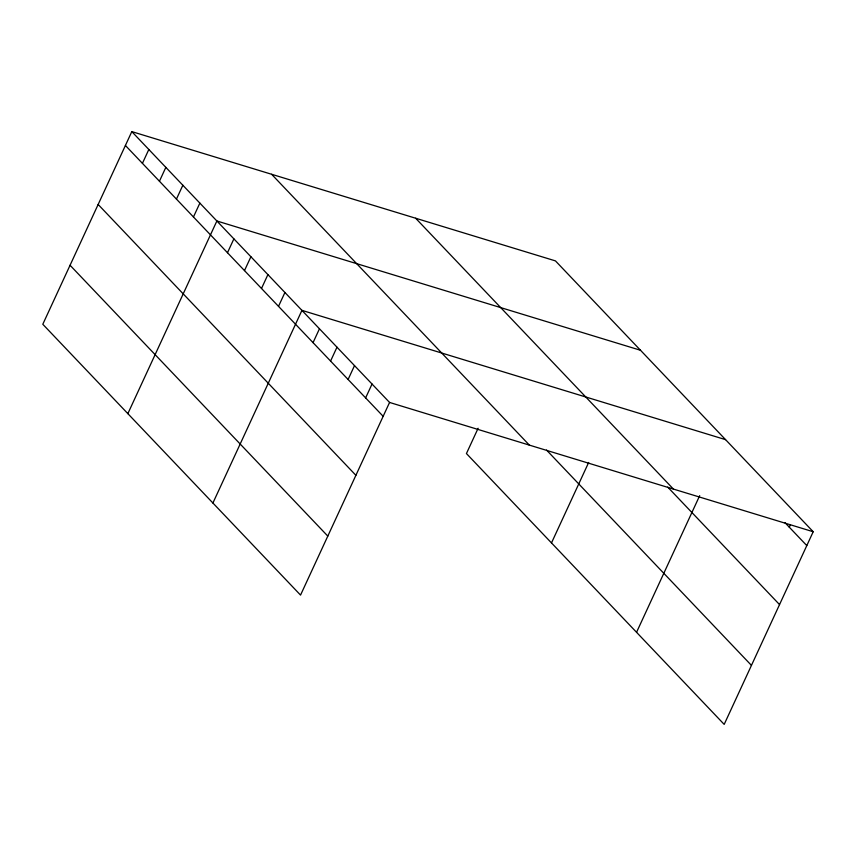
<?xml version="1.0" encoding="UTF-8"?>
<svg xmlns="http://www.w3.org/2000/svg" width="856" height="856" viewBox="0 0 856 856"><rect width="100%" height="100%" fill="white"/><g stroke="black" fill="none" stroke-linecap="round" stroke-linejoin="round"><path stroke-width="1.28" d="M131.813 131.61L42.8 324.264L300.542 595.102L389.566 402.448L131.813 131.61L555.458 260.898L813.2 531.736L724.187 724.39L466.434 453.552L478.119 428.257M142.428 163.346L148.826 149.49M159.441 181.226L165.839 167.369M176.443 199.095L182.852 185.238M193.456 216.975L199.865 203.118M127.854 413.641L216.878 220.987L640.513 350.275M227.482 252.723L233.881 238.867M244.495 270.603L250.894 256.747M261.508 288.472L267.907 274.615M278.51 306.352L284.92 292.495M212.909 503.018L301.933 310.364L725.567 439.652M313.05 342.646L319.459 328.79M330.577 361.061L336.986 347.204M348.103 379.476L354.512 365.619M365.63 397.89L372.039 384.034M551.489 542.929L588.671 462.465M636.554 632.295L699.694 495.645M789.275 527.178L790.334 524.867M389.566 402.448L813.2 531.736M784.888 522.567L806.801 545.593M415.652 218.237L673.405 489.065M667.723 487.107L779.538 604.593M546.524 450.053L751.44 665.38M271.62 174.282L529.361 445.12M125.415 145.477L383.156 416.316M98.151 204.477L355.893 475.315M70.064 265.264L327.805 536.102"/></g></svg>
